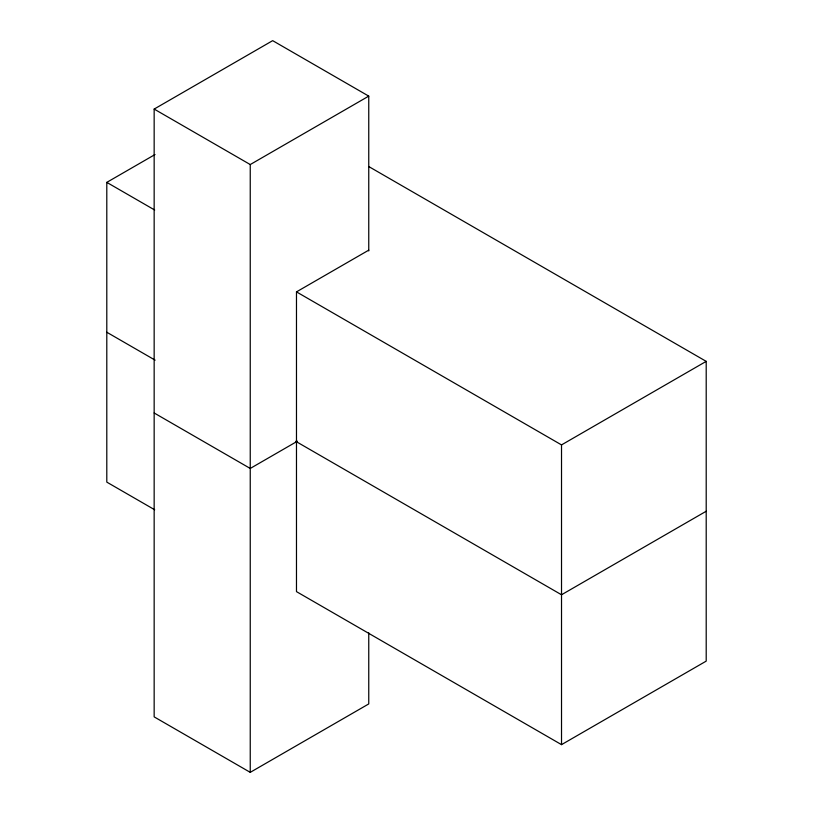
<?xml version="1.0" encoding="UTF-8"?>
<svg xmlns="http://www.w3.org/2000/svg" width="813" height="813" viewBox="0 0 813 813"><rect width="100%" height="100%" fill="white"/><g stroke="black" fill="none" stroke-linecap="round" stroke-linejoin="round"><path stroke-width="1.22" d="M368.756 632.87L368.756 703.926L250.241 772.35L154.155 716.873L154.155 109.074L272.67 40.65L368.756 96.127L368.756 250.932M154.683 509.761L106.798 482.119L106.798 182.376L155.029 154.531M154.155 109.074L250.241 164.551L368.756 96.127M369.011 166.695L706.202 361.368L706.202 661.121L561.519 744.647L296.481 591.63L296.481 291.877L368.756 250.15M297.426 441.205L250.241 468.451L154.155 412.974M296.481 291.877L561.519 444.904L706.202 361.368M706.202 511.245L561.519 594.77L295.719 441.317M106.798 182.376L154.683 210.018M106.798 332.243L155.131 360.149M561.519 444.904L561.519 744.647M250.241 164.551L250.241 772.35"/></g></svg>
